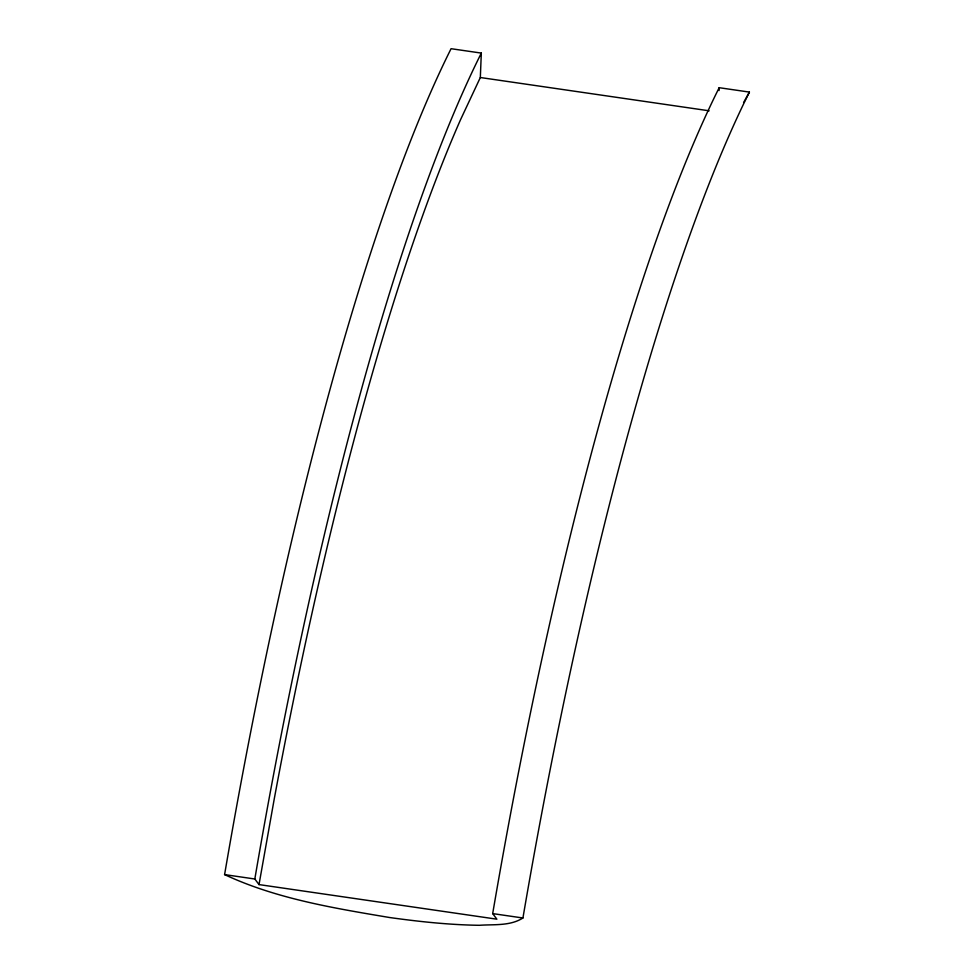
<?xml version="1.0" encoding="UTF-8"?>
<svg xmlns="http://www.w3.org/2000/svg" width="974" height="974" viewBox="0 0 974 974"><rect width="100%" height="100%" fill="white"/><g stroke="black" fill="none" stroke-linecap="round" stroke-linejoin="round"><path stroke-width="1.46" d="M259.011 884.587L274.266 798.85A1112.052 198.112 -81.7 0 1 460.446 119.912L480.328 77.518L481.314 53.095L451.072 48.7A1140.274 203.14 -81.7 0 0 224.592 874.603C276.421 898.807 333.68 908.109 389.661 917.532C419.417 921.66 449.318 924.862 479.366 925.3C493.903 924.229 510.072 926.225 522.928 917.995A1140.274 203.14 -81.7 0 1 749.408 92.092L719.177 87.697A1140.274 203.14 -81.7 0 0 492.686 913.6L496.874 919.188L259.011 884.587L254.823 878.998L224.592 874.603M719.056 90.57L719.177 87.697M743.576 102.599L749.408 92.092M480.328 77.518L709.157 110.805M492.686 913.6L522.928 917.995M254.823 878.998A1140.274 203.14 -81.7 0 1 481.314 53.095"/></g></svg>
